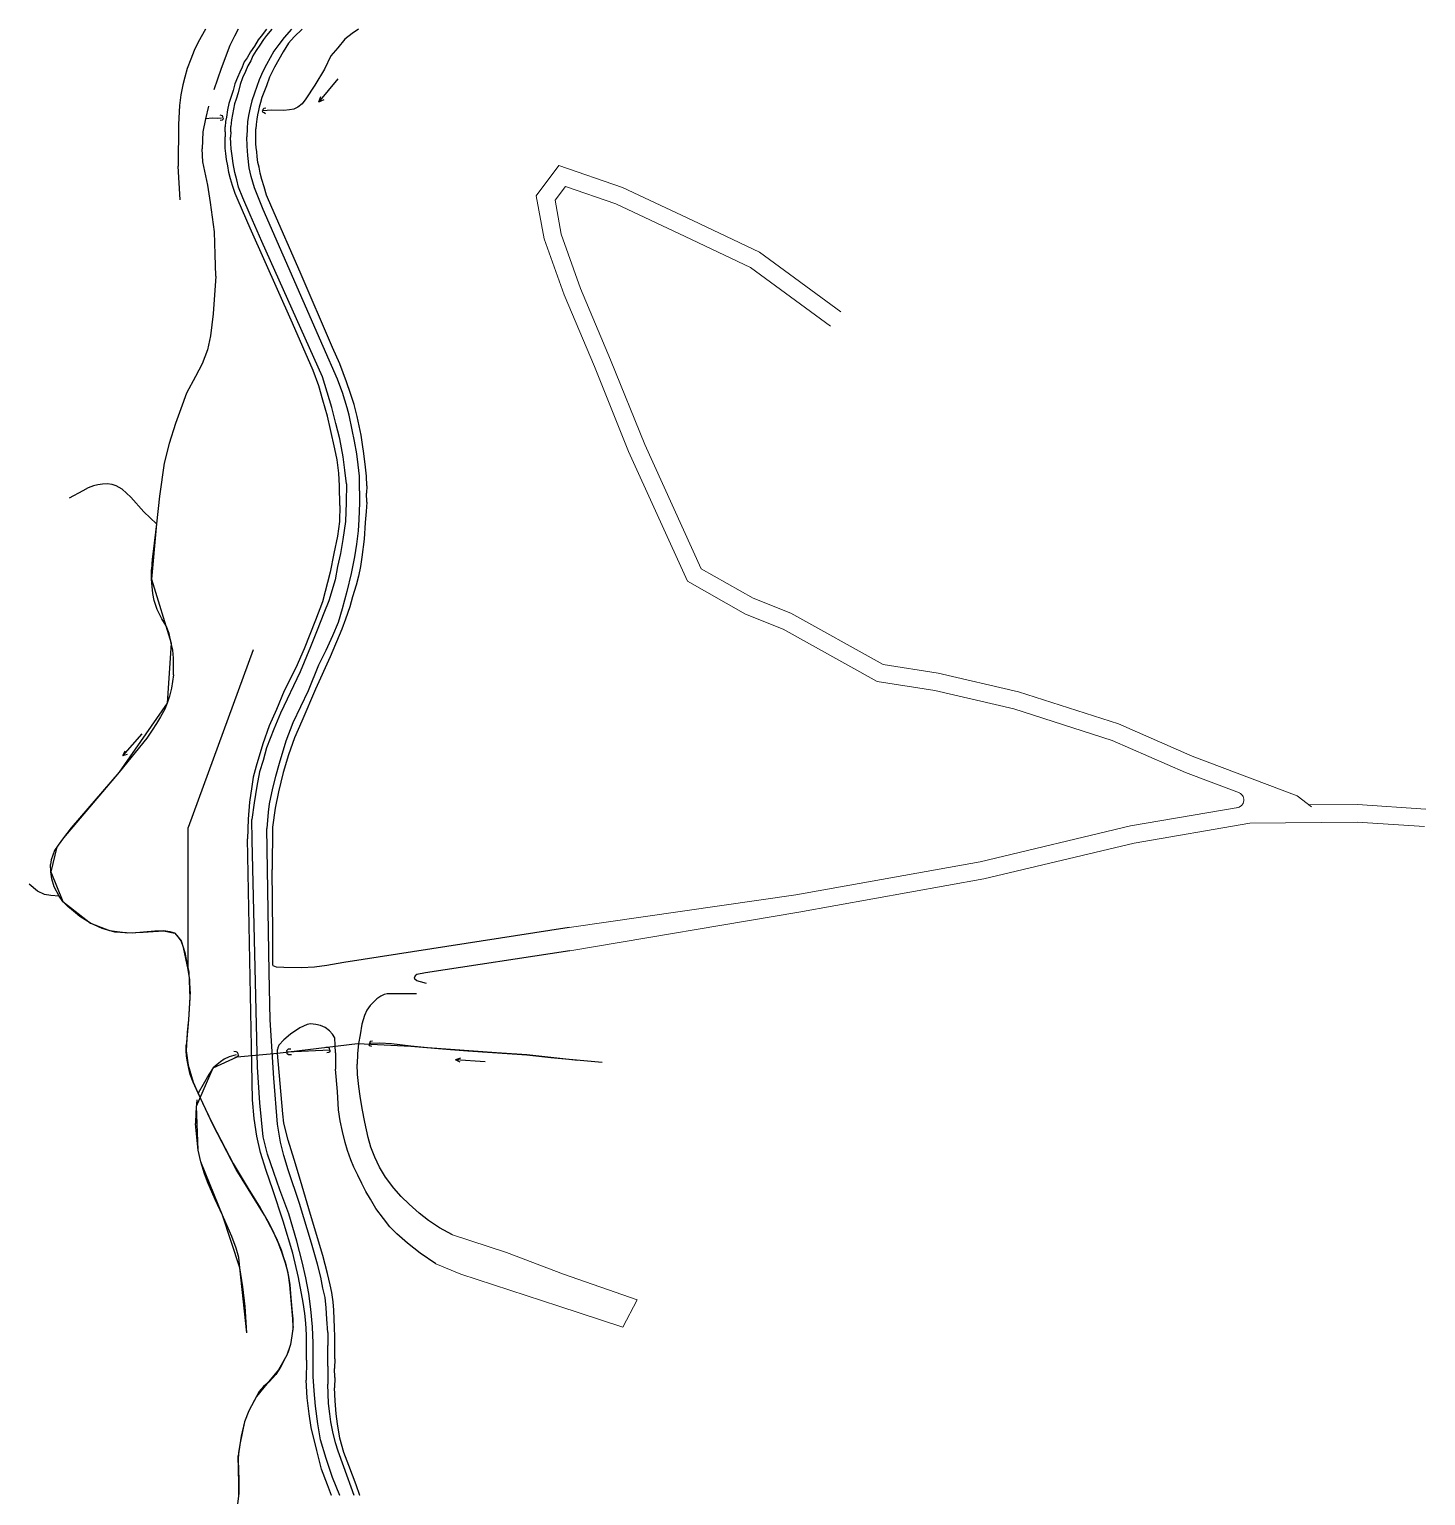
# Model space of a CAD drawing. Header units: millimetres. Extents: x 583 to 26013, y 350 to 21391.
# Drawn here: x 7387 to 7863, y 12884 to 13383.9 of the extents above; entities that cross this region are included whole.
import ezdxf

# ---------------------------------------------------------------- set-up
doc = ezdxf.new("R2010")
doc.units = ezdxf.units.MM
for name, color, linetype in [('105-QUADRAS_ESTRADAS', 80, 'Continuous'), ('110-CERCA_DE_ARAME', 10, 'Continuous'), ('145-', 130, 'Continuous'), ('RIOS', 140, 'Continuous')]:
    doc.layers.add(name, color=color, linetype=linetype)

msp = doc.modelspace()

# ---------------------------------------------------------------- linework, layer by layer
at = {"color": 0, "linetype": 'Continuous', "lineweight": 20}
for p, q in [((7531.31551, 12972.90241), (7549.69447, 12966.81347)), ((7549.69447, 12966.81347), (7569.10031, 12959.4368)), ((7534.11512, 12959.4368), (7525.61551, 12963.00241)), ((7567.46042, 12948.50841), (7534.11512, 12959.4368)), ((7569.10031, 12959.4368), (7594.24594, 12950.69407)), ((7594.24594, 12950.69407), (7589.32612, 12941.4049)), ((7589.32612, 12941.4049), (7567.46042, 12948.50841))]:
    msp.add_line(p, q, dxfattribs=at)
at = {"color": 0, "linetype": 'Continuous', "lineweight": 20, "elevation": -713.89904}
for points in [[(7799.5877, 13123.54669), (7781.11682, 13130.48858), (7756.10983, 13141.44952), (7722.60418, 13152.22363), (7695.7105, 13158.44936), (7676.06299, 13161.58631), (7643.99268, 13179.4067), (7631.15734, 13184.55038), (7611.39301, 13195.72893), (7591.29463, 13239.96155), (7579.61566, 13268.88763), (7569.27947, 13293.33346), (7562.5175, 13312.51892), (7559.83689, 13327.11803), (7567.54359, 13337.42598), (7589.26024, 13329.96688), (7613.1977, 13318.67652), (7635.94257, 13307.88308), (7663.64541, 13287.55057)], [(7824.12957, 13118.81032), (7819.249, 13122.56717), (7783.37819, 13136.04844), (7758.23806, 13147.06774), (7724.20193, 13158.01243), (7696.86146, 13164.34159), (7678.05307, 13167.34456), (7646.57603, 13184.83529), (7633.76181, 13189.97051), (7616.04736, 13199.98966), (7596.81024, 13242.32682), (7585.161, 13271.17926), (7574.87727, 13295.50104), (7568.33347, 13314.06749), (7566.2115, 13325.62411), (7569.73044, 13330.33079), (7586.99911, 13324.39946), (7610.63177, 13313.25287), (7632.85353, 13302.70767), (7660.09529, 13282.71357)], [(7823.30649, 13119.44389), (7839.8179, 13119.61884), (7863.00253, 13118.04486)], [(7571.01551, 13077.70241), (7648.33284, 13088.82519), (7711.11862, 13100.0911), (7762.43535, 13112.28473), (7799.13693, 13118.63383)], [(7571.21551, 13069.70241), (7649.28564, 13082.90033), (7712.34294, 13094.21496), (7763.64142, 13106.40425), (7803.0948, 13113.2294), (7839.64622, 13113.61669), (7862.59613, 13112.05864)]]:
    msp.add_lwpolyline(points, dxfattribs=at)
at = {"color": 0, "linetype": 'Continuous', "lineweight": 20}
msp.add_arc((7798.36724, 13121.18157, -468.97108), 2.66146, 272.8193674, 76.0994863, dxfattribs=at)
at = {"layer": '105-QUADRAS_ESTRADAS', "color": 0, "linetype": 'Continuous'}
for p, q in [((7467.81551, 13383.90241), (7466.01551, 13381.60241)), ((7469.71551, 13383.90241), (7467.91551, 13381.80241)), ((7476.41551, 13383.90241), (7473.91551, 13381.10241)), ((7480.01551, 13383.90241), (7477.31551, 13381.30241)), ((7465.01551, 13380.30241), (7463.71551, 13378.20241)), ((7466.01551, 13381.60241), (7465.01551, 13380.30241)), ((7466.81551, 13380.40241), (7465.61551, 13378.50241)), ((7467.91551, 13381.80241), (7466.81551, 13380.40241)), ((7472.01551, 13378.70241), (7470.41551, 13376.50241)), ((7473.91551, 13381.10241), (7472.01551, 13378.70241)), ((7475.41551, 13379.20241), (7473.51551, 13376.20241)), ((7477.31551, 13381.30241), (7475.41551, 13379.20241)), ((7461.21551, 13374.20241), (7460.21551, 13372.80241)), ((7462.41551, 13376.20241), (7461.21551, 13374.20241)), ((7463.71551, 13378.20241), (7462.41551, 13376.20241)), ((7463.21551, 13374.90241), (7462.51551, 13373.20241)), ((7464.31551, 13376.70241), (7463.21551, 13374.90241)), ((7465.61551, 13378.50241), (7464.31551, 13376.70241)), ((7469.11551, 13374.20241), (7467.81551, 13371.90241)), ((7470.41551, 13376.50241), (7469.11551, 13374.20241)), ((7473.51551, 13376.20241), (7470.61551, 13371.00241)), ((7458.81551, 13369.30241), (7458.01551, 13367.50241)), ((7459.51551, 13371.00241), (7458.81551, 13369.30241)), ((7460.21551, 13372.80241), (7459.51551, 13371.00241)), ((7460.71551, 13369.50241), (7459.71551, 13367.40241)), ((7461.51551, 13371.40241), (7460.71551, 13369.50241)), ((7462.51551, 13373.20241), (7461.51551, 13371.40241)), ((7466.61551, 13369.50241), (7465.41551, 13366.70241)), ((7467.81551, 13371.90241), (7466.61551, 13369.50241)), ((7470.61551, 13371.00241), (7468.91551, 13367.60241)), ((7457.11551, 13365.30241), (7456.51551, 13363.00241)), ((7458.01551, 13367.50241), (7457.11551, 13365.30241)), ((7458.91551, 13365.10241), (7458.21551, 13362.30241)), ((7459.71551, 13367.40241), (7458.91551, 13365.10241)), ((7464.61551, 13364.40241), (7463.71551, 13362.10241)), ((7465.41551, 13366.70241), (7464.61551, 13364.40241)), ((7467.81551, 13364.60241), (7466.91551, 13362.40241)), ((7468.91551, 13367.60241), (7467.81551, 13364.60241)), ((7455.71551, 13360.70241), (7455.01551, 13358.60241)), ((7456.51551, 13363.00241), (7455.71551, 13360.70241)), ((7457.51551, 13360.10241), (7456.91551, 13358.50241)), ((7458.21551, 13362.30241), (7457.51551, 13360.10241)), ((7462.91551, 13359.50241), (7462.31551, 13357.10241)), ((7463.71551, 13362.10241), (7462.91551, 13359.50241)), ((7465.81551, 13358.90241), (7465.41551, 13357.40241)), ((7466.31551, 13360.60241), (7465.81551, 13358.90241)), ((7466.91551, 13362.40241), (7466.31551, 13360.60241)), ((7454.21551, 13354.00241), (7453.91551, 13352.50241)), ((7454.61551, 13356.50241), (7454.21551, 13354.00241)), ((7455.01551, 13358.60241), (7454.61551, 13356.50241)), ((7456.31551, 13354.90241), (7455.91551, 13353.00241)), ((7456.61551, 13356.70241), (7456.31551, 13354.90241)), ((7456.91551, 13358.50241), (7456.61551, 13356.70241)), ((7461.71551, 13354.50241), (7461.41551, 13352.40241)), ((7462.31551, 13357.10241), (7461.71551, 13354.50241)), ((7464.81551, 13354.80241), (7464.61551, 13353.30241)), ((7465.11551, 13356.20241), (7464.81551, 13354.80241)), ((7465.41551, 13357.40241), (7465.11551, 13356.20241)), ((7453.81551, 13348.90241), (7453.71551, 13347.30241)), ((7453.91551, 13352.50241), (7453.81551, 13350.70241)), ((7453.81551, 13348.90241), (7453.81551, 13350.70241)), ((7455.71551, 13348.90241), (7455.61551, 13347.10241)), ((7455.91551, 13353.00241), (7455.71551, 13350.80241)), ((7455.71551, 13348.90241), (7455.71551, 13350.80241)), ((7461.21551, 13350.10241), (7461.11551, 13347.20241)), ((7461.41551, 13352.40241), (7461.21551, 13350.10241)), ((7464.31551, 13351.50241), (7464.21551, 13350.00241)), ((7464.21551, 13344.90241), (7464.21551, 13350.00241)), ((7464.61551, 13353.30241), (7464.31551, 13351.50241)), ((7453.71551, 13345.10241), (7453.71551, 13347.30241)), ((7453.81551, 13343.40241), (7453.71551, 13345.10241)), ((7455.71551, 13345.00241), (7455.61551, 13347.10241)), ((7455.81551, 13343.20241), (7455.71551, 13345.00241)), ((7461.21551, 13344.10241), (7461.11551, 13347.20241)), ((7461.51551, 13340.90241), (7461.21551, 13344.10241)), ((7464.31551, 13343.60241), (7464.21551, 13344.90241)), ((7454.01551, 13341.60241), (7453.81551, 13343.40241)), ((7454.21551, 13339.50241), (7454.01551, 13341.60241)), ((7454.71551, 13337.40241), (7454.21551, 13339.50241)), ((7456.11551, 13340.80241), (7455.81551, 13343.20241)), ((7456.51551, 13338.10241), (7456.11551, 13340.80241)), ((7461.91551, 13336.70241), (7461.51551, 13340.90241)), ((7464.51551, 13342.10241), (7464.31551, 13343.60241)), ((7464.71551, 13340.50241), (7464.51551, 13342.10241)), ((7464.91551, 13338.50241), (7464.71551, 13340.50241)), ((7455.01551, 13335.10241), (7454.71551, 13337.40241)), ((7455.61551, 13332.90241), (7455.01551, 13335.10241)), ((7457.11551, 13335.10241), (7456.51551, 13338.10241)), ((7457.71551, 13332.60241), (7457.11551, 13335.10241)), ((7462.61551, 13333.70241), (7461.91551, 13336.70241)), ((7463.71551, 13329.90241), (7462.61551, 13333.70241)), ((7465.31551, 13336.90241), (7464.91551, 13338.50241)), ((7465.71551, 13334.90241), (7465.31551, 13336.90241)), ((7466.31551, 13332.70241), (7465.71551, 13334.90241)), ((7456.21551, 13330.70241), (7455.61551, 13332.90241)), ((7457.21551, 13327.90241), (7456.21551, 13330.70241)), ((7458.31551, 13330.10241), (7457.71551, 13332.60241)), ((7459.81551, 13326.40241), (7458.31551, 13330.10241)), ((7466.71551, 13322.50241), (7463.71551, 13329.90241)), ((7467.01551, 13330.20241), (7466.31551, 13332.70241)), ((7467.91551, 13327.40241), (7467.01551, 13330.20241)), ((7458.21551, 13325.50241), (7457.21551, 13327.90241)), ((7462.31551, 13316.10241), (7458.21551, 13325.50241)), ((7462.31551, 13320.60241), (7459.81551, 13326.40241)), ((7469.71551, 13323.20241), (7467.91551, 13327.40241)), ((7466.31551, 13311.60241), (7462.31551, 13320.60241)), ((7487.21551, 13275.80241), (7466.71551, 13322.50241)), ((7479.31551, 13301.10241), (7469.71551, 13323.20241)), ((7476.71551, 13283.70241), (7462.31551, 13316.10241)), ((7486.91551, 13265.40241), (7466.31551, 13311.60241)), ((7490.41551, 13275.40241), (7479.31551, 13301.10241)), ((7483.81551, 13267.60241), (7476.71551, 13283.70241)), ((7492.01551, 13264.60241), (7487.21551, 13275.80241)), ((7492.81551, 13269.80241), (7490.41551, 13275.40241)), ((7495.11551, 13263.70241), (7492.81551, 13269.80241)), ((7485.71551, 13262.40241), (7483.81551, 13267.60241)), ((7490.11551, 13255.00241), (7486.91551, 13265.40241)), ((7492.91551, 13262.50241), (7492.01551, 13264.60241)), ((7496.51551, 13259.70241), (7495.11551, 13263.70241)), ((7487.11551, 13257.50241), (7485.71551, 13262.40241)), ((7493.81551, 13260.10241), (7492.91551, 13262.50241)), ((7494.61551, 13257.50241), (7493.81551, 13260.10241)), ((7497.71551, 13256.00241), (7496.51551, 13259.70241)), ((7488.61551, 13252.00241), (7487.11551, 13257.50241)), ((7491.51551, 13249.50241), (7490.11551, 13255.00241)), ((7495.41551, 13254.80241), (7494.61551, 13257.50241)), ((7496.01551, 13252.30241), (7495.41551, 13254.80241)), ((7498.81551, 13251.90241), (7497.71551, 13256.00241)), ((7489.71551, 13247.50241), (7488.61551, 13252.00241)), ((7492.81551, 13244.30241), (7491.51551, 13249.50241)), ((7497.11551, 13247.40241), (7496.01551, 13252.30241)), ((7499.41551, 13248.70241), (7498.81551, 13251.90241)), ((7500.11551, 13245.50241), (7499.41551, 13248.70241)), ((7491.11551, 13240.90241), (7489.71551, 13247.50241)), ((7494.01551, 13238.10241), (7492.81551, 13244.30241)), ((7497.91551, 13243.50241), (7497.11551, 13247.40241)), ((7500.61551, 13242.40241), (7500.11551, 13245.50241)), ((7491.91551, 13237.10241), (7491.11551, 13240.90241)), ((7498.61551, 13239.20241), (7497.91551, 13243.50241)), ((7499.11551, 13235.40241), (7498.61551, 13239.20241)), ((7501.01551, 13239.30241), (7500.61551, 13242.40241)), ((7501.61551, 13234.60241), (7501.01551, 13239.30241)), ((7492.51551, 13232.60241), (7491.91551, 13237.10241)), ((7494.61551, 13233.60241), (7494.01551, 13238.10241)), ((7499.51551, 13231.60241), (7499.11551, 13235.40241)), ((7501.91551, 13231.50241), (7501.61551, 13234.60241)), ((7492.71551, 13228.30241), (7492.51551, 13232.60241)), ((7495.11551, 13228.90241), (7494.61551, 13233.60241)), ((7495.11551, 13228.90241), (7495.01551, 13222.60241)), ((7499.61551, 13226.60241), (7499.51551, 13231.60241)), ((7502.01551, 13228.20241), (7501.91551, 13231.50241)), ((7492.91551, 13221.60241), (7492.71551, 13228.30241)), ((7499.61551, 13226.60241), (7499.61551, 13222.50241)), ((7502.01551, 13228.20241), (7501.91551, 13225.80241)), ((7502.01551, 13222.70241), (7501.91551, 13225.80241)), ((7492.91551, 13221.60241), (7492.71551, 13216.10241)), ((7495.01551, 13222.60241), (7494.81551, 13216.10241)), ((7499.61551, 13222.50241), (7499.31551, 13216.80241)), ((7501.81551, 13219.50241), (7501.51551, 13215.70241)), ((7502.01551, 13222.70241), (7501.81551, 13219.50241)), ((7492.71551, 13216.10241), (7492.01551, 13211.10241)), ((7494.81551, 13216.10241), (7493.91551, 13210.00241)), ((7499.31551, 13216.80241), (7499.11551, 13212.90241)), ((7501.51551, 13215.70241), (7501.11551, 13210.10241)), ((7492.01551, 13211.10241), (7490.81551, 13205.20241)), ((7493.91551, 13210.00241), (7493.11551, 13205.20241)), ((7499.11551, 13212.90241), (7498.51551, 13208.40241)), ((7501.11551, 13210.10241), (7500.41551, 13203.90241)), ((7490.81551, 13205.20241), (7489.61551, 13198.80241)), ((7493.11551, 13205.20241), (7492.11551, 13200.80241)), ((7497.81551, 13204.00241), (7496.71551, 13198.40241)), ((7498.51551, 13208.40241), (7497.81551, 13204.00241)), ((7500.41551, 13203.90241), (7499.91551, 13200.70241)), ((7489.61551, 13198.80241), (7486.91551, 13188.70241)), ((7492.11551, 13200.80241), (7491.21551, 13196.20241)), ((7499.91551, 13200.70241), (7499.21551, 13197.50241)), ((7491.21551, 13196.20241), (7489.11551, 13189.10241)), ((7496.71551, 13198.40241), (7495.21551, 13192.20241)), ((7498.41551, 13194.40241), (7497.21551, 13190.40241)), ((7499.21551, 13197.50241), (7498.41551, 13194.40241)), ((7486.91551, 13188.70241), (7484.61551, 13182.50241)), ((7489.11551, 13189.10241), (7487.41551, 13184.80241)), ((7495.21551, 13192.20241), (7493.61551, 13186.30241)), ((7497.21551, 13190.40241), (7496.21551, 13187.00241)), ((7487.41551, 13184.80241), (7485.11551, 13179.10241)), ((7493.61551, 13186.30241), (7492.31551, 13181.70241)), ((7496.21551, 13187.00241), (7494.81551, 13182.80241)), ((7484.61551, 13182.50241), (7480.71551, 13172.70241)), ((7485.11551, 13179.10241), (7482.81551, 13173.40241)), ((7493.51551, 13179.40241), (7489.51551, 13170.00241)), ((7492.31551, 13181.70241), (7490.31551, 13177.10241)), ((7494.81551, 13182.80241), (7493.51551, 13179.40241)), ((7490.31551, 13177.10241), (7488.11551, 13172.10241)), ((7480.71551, 13172.70241), (7477.91551, 13166.20241)), ((7482.81551, 13173.40241), (7479.31551, 13164.80241)), ((7489.51551, 13170.00241), (7484.61551, 13158.90241)), ((7488.11551, 13172.10241), (7485.61551, 13167.10241)), ((7479.31551, 13164.80241), (7472.61551, 13150.80241)), ((7477.91551, 13166.20241), (7473.91551, 13158.40241)), ((7485.61551, 13167.10241), (7482.01551, 13158.40241)), ((7484.61551, 13158.90241), (7479.91551, 13148.00241)), ((7473.91551, 13158.40241), (7471.21551, 13152.00241)), ((7482.01551, 13158.40241), (7476.81551, 13147.40241)), ((7471.21551, 13152.00241), (7468.81551, 13146.40241)), ((7472.61551, 13150.80241), (7470.31551, 13145.30241)), ((7468.81551, 13146.40241), (7466.61551, 13140.30241)), ((7470.31551, 13145.30241), (7467.91551, 13138.90241)), ((7476.81551, 13147.40241), (7474.41551, 13141.20241)), ((7479.91551, 13148.00241), (7477.41551, 13142.30241)), ((7466.61551, 13140.30241), (7464.31551, 13132.70241)), ((7467.91551, 13138.90241), (7466.71551, 13134.60241)), ((7474.41551, 13141.20241), (7472.21551, 13133.60241)), ((7477.41551, 13142.30241), (7475.41551, 13136.50241)), ((7466.71551, 13134.60241), (7465.51551, 13130.70241)), ((7475.41551, 13136.50241), (7473.51551, 13130.50241)), ((7463.31551, 13128.90241), (7462.81551, 13125.70241)), ((7464.31551, 13132.70241), (7463.31551, 13128.90241)), ((7465.51551, 13130.70241), (7464.61551, 13125.90241)), ((7470.91551, 13129.20241), (7469.91551, 13125.20241)), ((7472.21551, 13133.60241), (7470.91551, 13129.20241)), ((7473.51551, 13130.50241), (7471.91551, 13123.90241)), ((7462.81551, 13125.70241), (7462.11551, 13120.40241)), ((7464.61551, 13125.90241), (7463.61551, 13120.20241)), ((7469.91551, 13125.20241), (7468.71551, 13119.80241)), ((7471.91551, 13123.90241), (7470.81551, 13118.40241)), ((7462.11551, 13120.40241), (7461.61551, 13114.60241)), ((7463.61551, 13120.20241), (7462.91551, 13114.50241)), ((7468.71551, 13119.80241), (7468.41551, 13117.00241)), ((7461.61551, 13114.60241), (7461.41551, 13107.90241)), ((7463.01551, 13107.50241), (7462.91551, 13114.50241)), ((7468.41551, 13117.00241), (7468.01551, 13111.40241)), ((7470.81551, 13118.40241), (7469.91551, 13111.90241)), ((7468.81551, 13062.40241), (7468.01551, 13111.40241)), ((7469.91551, 13111.90241), (7469.81551, 13097.50241)), ((7462.81551, 13031.10241), (7461.41551, 13107.90241)), ((7464.81551, 13030.00241), (7463.01551, 13107.50241)), ((7470.01551, 13075.80241), (7469.81551, 13097.50241)), ((7470.01551, 13065.00241), (7470.01551, 13075.80241)), ((7571.01551, 13077.70241), (7494.21551, 13065.70241)), ((7571.21551, 13069.70241), (7522.11551, 13062.20241)), ((7470.11551, 13064.60241), (7470.01551, 13065.00241)), ((7471.31551, 13064.20241), (7470.11551, 13064.60241)), ((7473.71551, 13064.00241), (7471.31551, 13064.20241)), ((7479.81551, 13063.90241), (7473.71551, 13064.00241)), ((7484.21551, 13064.20241), (7479.81551, 13063.90241)), ((7488.41551, 13064.70241), (7484.21551, 13064.20241)), ((7494.21551, 13065.70241), (7488.41551, 13064.70241)), ((7469.11551, 13046.20241), (7468.81551, 13062.40241)), ((7518.51551, 13061.20241), (7518.31551, 13060.60241)), ((7518.41551, 13060.00241), (7518.31551, 13060.60241)), ((7519.11551, 13059.50241), (7518.41551, 13060.00241)), ((7519.11551, 13061.60241), (7518.51551, 13061.20241)), ((7522.11551, 13062.20241), (7519.11551, 13061.60241)), ((7520.31551, 13059.10241), (7519.11551, 13059.50241)), ((7522.41551, 13058.60241), (7520.31551, 13059.10241)), ((7506.81551, 13054.20241), (7505.51551, 13053.40241)), ((7508.01551, 13054.80241), (7506.81551, 13054.20241)), ((7509.01551, 13055.10241), (7508.01551, 13054.80241)), ((7510.91551, 13055.10241), (7509.01551, 13055.10241)), ((7519.01551, 13055.00241), (7510.91551, 13055.10241)), ((7502.11551, 13049.50241), (7501.21551, 13047.70241)), ((7503.21551, 13051.10241), (7502.11551, 13049.50241)), ((7504.31551, 13052.20241), (7503.21551, 13051.10241)), ((7505.51551, 13053.40241), (7504.31551, 13052.20241)), ((7470.41551, 13026.30241), (7469.11551, 13046.20241)), ((7481.71551, 13044.60241), (7479.21551, 13043.50241)), ((7482.91551, 13044.80241), (7481.71551, 13044.60241)), ((7484.71551, 13044.60241), (7482.91551, 13044.80241)), ((7486.21551, 13044.30241), (7484.71551, 13044.60241)), ((7487.81551, 13043.60241), (7486.21551, 13044.30241)), ((7500.41551, 13044.70241), (7499.81551, 13041.10241)), ((7501.21551, 13047.70241), (7500.41551, 13044.70241)), ((7473.71551, 13039.40241), (7472.11551, 13037.60241)), ((7476.01551, 13041.30241), (7473.71551, 13039.40241)), ((7479.21551, 13043.50241), (7476.01551, 13041.30241)), ((7489.31551, 13042.40241), (7487.81551, 13043.60241)), ((7490.41551, 13041.30241), (7489.31551, 13042.40241)), ((7491.11551, 13040.00241), (7490.41551, 13041.30241)), ((7491.31551, 13037.60241), (7491.11551, 13040.00241)), ((7499.81551, 13041.10241), (7499.21551, 13038.10241)), ((7471.71551, 13036.60241), (7471.61551, 13036.10241)), ((7471.61551, 13034.80241), (7471.61551, 13036.10241)), ((7473.41551, 13014.10241), (7471.61551, 13034.80241)), ((7472.11551, 13037.60241), (7471.71551, 13036.60241)), ((7491.41551, 13034.90241), (7491.31551, 13037.60241)), ((7491.41551, 13034.90241), (7491.41551, 13029.40241)), ((7498.91551, 13034.60241), (7498.81551, 13031.10241)), ((7499.21551, 13038.10241), (7498.91551, 13034.60241)), ((7463.11551, 13018.90241), (7462.81551, 13031.10241)), ((7465.61551, 13017.90241), (7464.81551, 13030.00241)), ((7492.01551, 13021.70241), (7491.41551, 13029.40241)), ((7498.91551, 13027.50241), (7498.81551, 13031.10241)), ((7471.61551, 13010.60241), (7470.41551, 13026.30241)), ((7499.31551, 13023.50241), (7498.91551, 13027.50241)), ((7463.61551, 13012.60241), (7463.11551, 13018.90241)), ((7492.41551, 13015.50241), (7492.01551, 13021.70241)), ((7499.81551, 13020.20241), (7499.31551, 13023.50241)), ((7500.51551, 13016.00241), (7499.81551, 13020.20241)), ((7466.71551, 13006.30241), (7465.61551, 13017.90241)), ((7473.81551, 13011.00241), (7473.41551, 13014.10241)), ((7493.01551, 13011.70241), (7492.41551, 13015.50241)), ((7501.41551, 13011.30241), (7500.51551, 13016.00241)), ((7464.61551, 13006.50241), (7463.61551, 13012.60241)), ((7472.61551, 13004.50241), (7471.61551, 13010.60241)), ((7475.21551, 13005.20241), (7473.81551, 13011.00241)), ((7493.81551, 13008.10241), (7493.01551, 13011.70241)), ((7502.51551, 13006.10241), (7501.41551, 13011.30241)), ((7465.81551, 13000.90241), (7464.61551, 13006.50241)), ((7468.21551, 13000.40241), (7466.71551, 13006.30241)), ((7473.71551, 12999.90241), (7472.61551, 13004.50241)), ((7477.31551, 12998.60241), (7475.21551, 13005.20241)), ((7494.71551, 13004.40241), (7493.81551, 13008.10241)), ((7495.51551, 13001.60241), (7494.71551, 13004.40241)), ((7503.41551, 13002.80241), (7502.51551, 13006.10241)), ((7467.71551, 12994.80241), (7465.81551, 13000.90241)), ((7470.31551, 12994.10241), (7468.21551, 13000.40241)), ((7475.21551, 12995.00241), (7473.71551, 12999.90241)), ((7496.61551, 12998.40241), (7495.51551, 13001.60241)), ((7504.81551, 12999.40241), (7503.41551, 13002.80241)), ((7506.41551, 12995.90241), (7504.81551, 12999.40241)), ((7470.01551, 12988.20241), (7467.71551, 12994.80241)), ((7472.41551, 12988.20241), (7470.31551, 12994.10241)), ((7479.11551, 12983.60241), (7475.21551, 12995.00241)), ((7479.41551, 12991.40241), (7477.31551, 12998.60241)), ((7497.61551, 12995.90241), (7496.61551, 12998.40241)), ((7499.01551, 12993.20241), (7497.61551, 12995.90241)), ((7508.41551, 12992.50241), (7506.41551, 12995.90241)), ((7482.81551, 12979.80241), (7479.41551, 12991.40241)), ((7500.41551, 12990.40241), (7499.01551, 12993.20241)), ((7501.71551, 12987.70241), (7500.41551, 12990.40241)), ((7511.31551, 12988.80241), (7508.41551, 12992.50241)), ((7513.71551, 12986.00241), (7511.31551, 12988.80241)), ((7473.51551, 12977.50241), (7470.01551, 12988.20241)), ((7475.51551, 12980.00241), (7472.41551, 12988.20241)), ((7503.31551, 12985.00241), (7501.71551, 12987.70241)), ((7505.11551, 12981.90241), (7503.31551, 12985.00241)), ((7516.51551, 12983.30241), (7513.71551, 12986.00241)), ((7478.21551, 12970.70241), (7475.51551, 12980.00241)), ((7483.21551, 12970.00241), (7479.11551, 12983.60241)), ((7487.11551, 12965.80241), (7482.81551, 12979.80241)), ((7507.71551, 12978.50241), (7505.11551, 12981.90241)), ((7519.91551, 12980.30241), (7516.51551, 12983.30241)), ((7523.11551, 12977.80241), (7519.91551, 12980.30241)), ((7476.81551, 12966.60241), (7473.51551, 12977.50241)), ((7509.91551, 12975.60241), (7507.71551, 12978.50241)), ((7512.31551, 12973.20241), (7509.91551, 12975.60241)), ((7526.81551, 12975.30241), (7523.11551, 12977.80241)), ((7531.31551, 12972.90241), (7526.81551, 12975.30241)), ((7480.01551, 12963.70241), (7478.21551, 12970.70241)), ((7485.21551, 12962.90241), (7483.21551, 12970.00241)), ((7515.91551, 12970.00241), (7512.31551, 12973.20241)), ((7520.21551, 12966.60241), (7515.91551, 12970.00241)), ((7478.71551, 12958.30241), (7476.81551, 12966.60241)), ((7488.61551, 12959.70241), (7487.11551, 12965.80241)), ((7525.61551, 12963.00241), (7520.21551, 12966.60241)), ((7481.31551, 12958.20241), (7480.01551, 12963.70241)), ((7486.41551, 12958.50241), (7485.21551, 12962.90241)), ((7489.51551, 12955.80241), (7488.61551, 12959.70241)), ((7480.31551, 12949.80241), (7478.71551, 12958.30241)), ((7482.31551, 12952.90241), (7481.31551, 12958.20241)), ((7487.11551, 12954.70241), (7486.41551, 12958.50241)), ((7487.81551, 12951.50241), (7487.11551, 12954.70241)), ((7490.11551, 12953.20241), (7489.51551, 12955.80241)), ((7480.91551, 12946.10241), (7480.31551, 12949.80241)), ((7483.01551, 12947.50241), (7482.31551, 12952.90241)), ((7488.21551, 12948.00241), (7487.81551, 12951.50241)), ((7490.61551, 12950.00241), (7490.11551, 12953.20241)), ((7490.81551, 12947.20241), (7490.61551, 12950.00241)), ((7481.31551, 12942.80241), (7480.91551, 12946.10241)), ((7483.51551, 12941.50241), (7483.01551, 12947.50241)), ((7488.41551, 12944.10241), (7488.21551, 12948.00241)), ((7488.71551, 12939.60241), (7488.41551, 12944.10241)), ((7490.91551, 12944.10241), (7490.81551, 12947.20241)), ((7491.01551, 12941.30241), (7490.91551, 12944.10241)), ((7481.51551, 12938.80241), (7481.31551, 12942.80241)), ((7481.51551, 12930.10241), (7481.51551, 12938.80241)), ((7483.71551, 12935.90241), (7483.51551, 12941.50241)), ((7488.71551, 12939.60241), (7488.71551, 12935.20241)), ((7491.11551, 12938.10241), (7491.01551, 12941.30241)), ((7483.81551, 12924.60241), (7483.71551, 12935.90241)), ((7488.81551, 12928.10241), (7488.71551, 12935.20241)), ((7491.11551, 12930.60241), (7491.11551, 12938.10241)), ((7481.51551, 12930.10241), (7481.41551, 12923.30241)), ((7491.11551, 12930.60241), (7491.01551, 12927.30241)), ((7484.11551, 12919.70241), (7483.81551, 12924.60241)), ((7488.81551, 12928.10241), (7488.81551, 12922.00241)), ((7491.11551, 12924.20241), (7491.01551, 12927.30241)), ((7491.11551, 12924.20241), (7491.01551, 12920.70241)), ((7481.71551, 12917.30241), (7481.41551, 12923.30241)), ((7484.61551, 12914.50241), (7484.11551, 12919.70241)), ((7489.01551, 12915.40241), (7488.81551, 12922.00241)), ((7491.31551, 12916.30241), (7491.01551, 12920.70241)), ((7482.41551, 12911.80241), (7481.71551, 12917.30241)), ((7485.31551, 12908.50241), (7484.61551, 12914.50241)), ((7489.41551, 12911.80241), (7489.01551, 12915.40241)), ((7491.61551, 12911.90241), (7491.31551, 12916.30241)), ((7483.11551, 12907.20241), (7482.41551, 12911.80241)), ((7489.81551, 12909.10241), (7489.41551, 12911.80241)), ((7490.51551, 12905.70241), (7489.81551, 12909.10241)), ((7492.11551, 12908.40241), (7491.61551, 12911.90241)), ((7485.01551, 12899.30241), (7483.11551, 12907.20241)), ((7486.31551, 12903.00241), (7485.31551, 12908.50241)), ((7491.41551, 12902.00241), (7490.51551, 12905.70241)), ((7492.91551, 12903.50241), (7492.11551, 12908.40241)), ((7486.61551, 12893.00241), (7485.01551, 12899.30241)), ((7488.21551, 12896.60241), (7486.31551, 12903.00241)), ((7492.31551, 12899.10241), (7491.41551, 12902.00241)), ((7494.21551, 12893.80241), (7492.31551, 12899.10241)), ((7494.21551, 12898.70241), (7492.91551, 12903.50241)), ((7490.41551, 12890.10241), (7488.21551, 12896.60241)), ((7495.91551, 12894.20241), (7494.21551, 12898.70241)), ((7497.71551, 12884.00241), (7494.21551, 12893.80241)), ((7498.41551, 12887.60241), (7495.91551, 12894.20241)), ((7488.61551, 12887.70241), (7486.61551, 12893.00241)), ((7492.81551, 12884.00241), (7490.41551, 12890.10241)), ((7490.01551, 12884.00241), (7488.61551, 12887.70241)), ((7490.01551, 12884.00241), (7490.01551, 12884.00241)), ((7492.81551, 12884.00241), (7492.81551, 12884.00241)), ((7499.71551, 12884.00241), (7498.41551, 12887.60241)), ((7499.71551, 12884.00241), (7499.71551, 12884.00241))]:
    msp.add_line(p, q, dxfattribs=at)
at = {"layer": '110-CERCA_DE_ARAME', "color": 0, "linetype": 'Continuous'}
for p, q in [((7447.11551, 13383.90241), (7444.61551, 13379.50241)), ((7444.61551, 13379.50241), (7443.21551, 13376.70241)), ((7442.01551, 13373.70241), (7440.81551, 13370.50241)), ((7443.21551, 13376.70241), (7442.01551, 13373.70241)), ((7440.81551, 13370.50241), (7440.01551, 13367.60241)), ((7439.31551, 13365.00241), (7438.71551, 13361.60241)), ((7440.01551, 13367.60241), (7439.31551, 13365.00241)), ((7438.71551, 13361.60241), (7438.21551, 13357.90241)), ((7438.21551, 13357.90241), (7437.81551, 13351.50241)), ((7437.81551, 13351.50241), (7437.71551, 13337.30241)), ((7438.41551, 13325.80241), (7437.71551, 13337.30241)), ((7463.31551, 13172.30241), (7441.21551, 13111.80241)), ((7441.21551, 13063.30241), (7441.21551, 13111.80241)), ((7444.11551, 13018.90241), (7443.81551, 13014.60241)), ((7443.81551, 13014.60241), (7443.71551, 13010.80241)), ((7444.11551, 13006.20241), (7443.71551, 13010.80241)), ((7444.61551, 13001.70241), (7444.11551, 13006.20241)), ((7445.51551, 12997.80241), (7444.61551, 13001.70241)), ((7446.71551, 12993.70241), (7445.51551, 12997.80241)), ((7448.01551, 12990.40241), (7446.71551, 12993.70241)), ((7450.41551, 12984.90241), (7448.01551, 12990.40241)), ((7452.91551, 12979.60241), (7450.41551, 12984.90241)), ((7456.01551, 12972.30241), (7452.91551, 12979.60241)), ((7457.51551, 12968.30241), (7456.01551, 12972.30241)), ((7458.41551, 12965.10241), (7457.51551, 12968.30241)), ((7458.81551, 12961.60241), (7458.41551, 12965.10241)), ((7459.81551, 12955.10241), (7458.81551, 12961.60241)), ((7460.61551, 12948.40241), (7459.81551, 12955.10241)), ((7461.11551, 12939.50241), (7460.61551, 12948.40241))]:
    msp.add_line(p, q, dxfattribs=at)
at = {"layer": '145-', "color": 0, "linetype": 'Continuous'}
for p, q in [((7458.21551, 13383.90241), (7456.91551, 13381.60241)), ((7499.21551, 13383.90241), (7497.01551, 13382.50241)), ((7456.91551, 13381.60241), (7455.31551, 13378.40241)), ((7494.61551, 13380.50241), (7492.21551, 13377.60241)), ((7497.01551, 13382.50241), (7494.61551, 13380.50241)), ((7455.31551, 13378.40241), (7452.41551, 13370.60241)), ((7489.81551, 13374.90241), (7487.61551, 13370.30241)), ((7492.21551, 13377.60241), (7489.81551, 13374.90241)), ((7452.41551, 13370.60241), (7449.91551, 13363.30241)), ((7487.61551, 13370.30241), (7484.31551, 13364.90241)), ((7484.31551, 13364.90241), (7481.31551, 13360.20241)), ((7492.21551, 13367.00241), (7485.61551, 13359.10241)), ((7481.31551, 13360.20241), (7480.01551, 13358.50241)), ((7486.31551, 13360.90241), (7485.61551, 13359.10241)), ((7487.41551, 13359.90241), (7485.61551, 13359.10241)), ((7448.11551, 13357.70241), (7447.01551, 13353.40241)), ((7452.81551, 13354.40241), (7452.11551, 13354.60241)), ((7453.01551, 13354.10241), (7452.81551, 13354.40241)), ((7453.11551, 13353.60241), (7453.01551, 13354.10241)), ((7466.61551, 13356.60241), (7466.51551, 13356.10241)), ((7466.61551, 13355.70241), (7466.51551, 13356.10241)), ((7466.91551, 13356.90241), (7466.61551, 13356.60241)), ((7469.51551, 13356.30241), (7466.61551, 13356.10241)), ((7467.01551, 13355.40241), (7466.61551, 13355.70241)), ((7467.61551, 13357.00241), (7466.91551, 13356.90241)), ((7467.51551, 13355.10241), (7467.01551, 13355.40241)), ((7473.71551, 13356.20241), (7469.51551, 13356.30241)), ((7475.71551, 13356.40241), (7473.71551, 13356.20241)), ((7477.21551, 13356.70241), (7475.71551, 13356.40241)), ((7478.51551, 13357.40241), (7477.21551, 13356.70241)), ((7480.01551, 13358.50241), (7478.51551, 13357.40241)), ((7446.21551, 13349.00241), (7445.91551, 13343.10241)), ((7447.01551, 13353.40241), (7446.21551, 13349.00241)), ((7449.41551, 13353.60241), (7447.01551, 13353.40241)), ((7451.11551, 13353.50241), (7449.41551, 13353.60241)), ((7452.51551, 13353.60241), (7451.11551, 13353.50241)), ((7452.71551, 13352.90241), (7452.01551, 13352.80241)), ((7453.01551, 13353.10241), (7452.71551, 13352.90241)), ((7453.11551, 13353.60241), (7453.01551, 13353.10241)), ((7446.11551, 13338.70241), (7445.91551, 13343.10241)), ((7447.81551, 13330.80241), (7446.11551, 13338.70241)), ((7448.81551, 13324.80241), (7447.81551, 13330.80241)), ((7450.11551, 13314.80241), (7448.81551, 13324.80241)), ((7450.31551, 13307.10241), (7450.11551, 13314.80241)), ((7450.61551, 13299.70241), (7450.31551, 13307.10241)), ((7450.61551, 13299.70241), (7449.71551, 13286.90241)), ((7449.71551, 13286.90241), (7448.81551, 13279.40241)), ((7448.81551, 13279.40241), (7447.71551, 13274.60241)), ((7447.71551, 13274.60241), (7445.91551, 13269.80241)), ((7445.91551, 13269.80241), (7443.71551, 13265.50241)), ((7443.71551, 13265.50241), (7440.61551, 13259.90241)), ((7440.61551, 13259.90241), (7438.61551, 13254.50241)), ((7438.61551, 13254.50241), (7436.81551, 13249.50241)), ((7436.81551, 13249.50241), (7434.71551, 13242.70241)), ((7434.71551, 13242.70241), (7433.01551, 13236.00241)), ((7433.01551, 13236.00241), (7431.41551, 13224.70241)), ((7411.91551, 13228.80241), (7410.41551, 13228.60241)), ((7413.51551, 13228.90241), (7411.91551, 13228.80241)), ((7415.21551, 13228.70241), (7413.51551, 13228.90241)), ((7416.61551, 13228.30241), (7415.21551, 13228.70241)), ((7405.21551, 13226.50241), (7400.61551, 13224.00241)), ((7407.11551, 13227.60241), (7405.21551, 13226.50241)), ((7408.91551, 13228.30241), (7407.11551, 13227.60241)), ((7410.41551, 13228.60241), (7408.91551, 13228.30241)), ((7418.71551, 13227.10241), (7416.61551, 13228.30241)), ((7421.61551, 13224.40241), (7418.71551, 13227.10241)), ((7426.01551, 13219.40241), (7421.61551, 13224.40241)), ((7431.41551, 13224.70241), (7430.31551, 13215.30241)), ((7430.31551, 13215.30241), (7426.01551, 13219.40241)), ((7430.31551, 13215.30241), (7429.51551, 13208.70241)), ((7429.51551, 13208.70241), (7428.91551, 13203.30241)), ((7428.91551, 13203.30241), (7428.61551, 13199.70241)), ((7428.61551, 13196.40241), (7428.61551, 13199.70241)), ((7428.91551, 13193.90241), (7428.61551, 13196.40241)), ((7429.11551, 13191.50241), (7428.91551, 13193.90241)), ((7429.51551, 13189.20241), (7429.11551, 13191.50241)), ((7430.61551, 13186.10241), (7429.51551, 13189.20241)), ((7432.21551, 13182.90241), (7430.61551, 13186.10241)), ((7433.61551, 13180.50241), (7432.21551, 13182.90241)), ((7434.71551, 13177.90241), (7433.61551, 13180.50241)), ((7435.41551, 13174.60241), (7434.71551, 13177.90241)), ((7435.91551, 13172.20241), (7435.41551, 13174.60241)), ((7436.21551, 13169.50241), (7435.91551, 13172.20241)), ((7436.21551, 13163.80241), (7436.21551, 13169.50241)), ((7436.21551, 13163.80241), (7435.51551, 13159.30241)), ((7435.51551, 13159.30241), (7434.81551, 13156.50241)), ((7434.01551, 13154.20241), (7433.21551, 13152.10241)), ((7434.81551, 13156.50241), (7434.01551, 13154.20241)), ((7431.71551, 13149.50241), (7430.31551, 13147.20241)), ((7433.21551, 13152.10241), (7431.71551, 13149.50241)), ((7425.31551, 13143.70241), (7418.81551, 13136.20241)), ((7428.91551, 13144.90241), (7427.01551, 13142.20241)), ((7430.31551, 13147.20241), (7428.91551, 13144.90241)), ((7427.01551, 13142.20241), (7417.61551, 13130.60241)), ((7419.51551, 13137.80241), (7418.81551, 13136.20241)), ((7420.41551, 13136.70241), (7418.81551, 13136.20241)), ((7417.61551, 13130.60241), (7401.31551, 13111.70241)), ((7401.31551, 13111.70241), (7398.61551, 13108.20241)), ((7395.61551, 13103.90241), (7395.01551, 13102.30241)), ((7396.81551, 13105.70241), (7395.61551, 13103.90241)), ((7398.61551, 13108.20241), (7396.81551, 13105.70241)), ((7394.41551, 13100.70241), (7394.21551, 13099.10241)), ((7394.31551, 13096.60241), (7394.21551, 13099.10241)), ((7395.01551, 13102.30241), (7394.41551, 13100.70241)), ((7394.71551, 13094.30241), (7394.31551, 13096.60241)), ((7395.51551, 13091.50241), (7394.71551, 13094.30241)), ((7389.81551, 13090.10241), (7387.01551, 13092.40241)), ((7392.21551, 13088.90241), (7389.81551, 13090.10241)), ((7394.31551, 13088.60241), (7392.21551, 13088.90241)), ((7397.21551, 13088.40241), (7395.51551, 13091.50241)), ((7397.21551, 13088.40241), (7394.31551, 13088.60241)), ((7398.41551, 13086.50241), (7397.21551, 13088.40241)), ((7400.11551, 13084.80241), (7398.41551, 13086.50241)), ((7402.01551, 13083.20241), (7400.11551, 13084.80241)), ((7404.21551, 13081.40241), (7402.01551, 13083.20241)), ((7407.81551, 13079.10241), (7404.21551, 13081.40241)), ((7411.81551, 13077.30241), (7407.81551, 13079.10241)), ((7416.21551, 13076.10241), (7411.81551, 13077.30241)), ((7422.01551, 13075.70241), (7416.21551, 13076.10241)), ((7429.81551, 13076.40241), (7422.01551, 13075.70241)), ((7432.71551, 13076.50241), (7429.81551, 13076.40241)), ((7435.01551, 13076.20241), (7432.71551, 13076.50241)), ((7436.61551, 13075.70241), (7435.01551, 13076.20241)), ((7437.51551, 13074.80241), (7436.61551, 13075.70241)), ((7438.81551, 13073.10241), (7437.51551, 13074.80241)), ((7439.61551, 13070.90241), (7438.81551, 13073.10241)), ((7441.21551, 13063.30241), (7439.61551, 13070.90241)), ((7441.71551, 13059.80241), (7441.21551, 13063.30241)), ((7441.81551, 13055.80241), (7441.71551, 13059.80241)), ((7441.81551, 13055.80241), (7441.31551, 13046.20241)), ((7441.31551, 13046.20241), (7440.81551, 13042.00241)), ((7440.71551, 13039.70241), (7440.51551, 13037.60241)), ((7440.81551, 13042.00241), (7440.71551, 13039.70241)), ((7503.21551, 13038.80241), (7503.01551, 13038.10241)), ((7504.01551, 13038.90241), (7503.21551, 13038.80241)), ((7440.51551, 13035.60241), (7440.51551, 13037.60241)), ((7440.61551, 13033.80241), (7440.51551, 13035.60241)), ((7440.91551, 13031.90241), (7440.61551, 13033.80241)), ((7457.51551, 13034.20241), (7455.11551, 13033.60241)), ((7457.51551, 13035.30241), (7456.71551, 13035.40241)), ((7458.01551, 13035.00241), (7457.51551, 13035.30241)), ((7458.31551, 13034.10241), (7457.91551, 13033.60241)), ((7458.21551, 13034.60241), (7458.01551, 13035.00241)), ((7458.31551, 13034.10241), (7458.21551, 13034.60241)), ((7475.21551, 13036.20241), (7474.81551, 13035.70241)), ((7474.91551, 13035.20241), (7474.81551, 13035.70241)), ((7489.41551, 13035.80241), (7474.91551, 13035.20241)), ((7474.91551, 13034.60241), (7474.91551, 13035.20241)), ((7475.41551, 13034.30241), (7474.91551, 13034.60241)), ((7476.11551, 13036.20241), (7475.21551, 13036.20241)), ((7476.41551, 13034.30241), (7475.41551, 13034.30241)), ((7488.91551, 13036.70241), (7488.11551, 13036.70241)), ((7489.11551, 13035.00241), (7488.41551, 13034.90241)), ((7489.31551, 13036.50241), (7488.91551, 13036.70241)), ((7489.41551, 13035.30241), (7489.11551, 13035.00241)), ((7489.41551, 13035.80241), (7489.31551, 13036.50241)), ((7489.41551, 13035.80241), (7489.41551, 13035.30241)), ((7503.01551, 13038.10241), (7502.91551, 13037.70241)), ((7503.11551, 13037.30241), (7502.91551, 13037.70241)), ((7506.51551, 13038.20241), (7503.01551, 13038.10241)), ((7503.71551, 13037.10241), (7503.11551, 13037.30241)), ((7510.51551, 13038.00241), (7506.51551, 13038.20241)), ((7517.01551, 13037.20241), (7510.51551, 13038.00241)), ((7522.71551, 13036.60241), (7517.01551, 13037.20241)), ((7530.61551, 13036.10241), (7522.71551, 13036.60241)), ((7546.21551, 13034.90241), (7530.61551, 13036.10241)), ((7556.61551, 13034.20241), (7546.21551, 13034.90241)), ((7564.81551, 13033.40241), (7556.61551, 13034.20241)), ((7441.41551, 13029.60241), (7440.91551, 13031.90241)), ((7441.81551, 13027.50241), (7441.41551, 13029.60241)), ((7449.71551, 13029.80241), (7448.21551, 13027.60241)), ((7451.01551, 13031.00241), (7449.71551, 13029.80241)), ((7452.21551, 13031.90241), (7451.01551, 13031.00241)), ((7453.41551, 13032.80241), (7452.21551, 13031.90241)), ((7455.11551, 13033.60241), (7453.41551, 13032.80241)), ((7457.91551, 13033.60241), (7457.11551, 13033.40241)), ((7534.01551, 13033.10241), (7532.31551, 13032.60241)), ((7542.41551, 13031.90241), (7532.31551, 13032.60241)), ((7533.91551, 13031.80241), (7532.31551, 13032.60241)), ((7574.01551, 13032.30241), (7564.81551, 13033.40241)), ((7442.81551, 13024.90241), (7441.81551, 13027.50241)), ((7444.51551, 13021.20241), (7442.81551, 13024.90241)), ((7446.31551, 13024.10241), (7444.51551, 13021.20241)), ((7448.21551, 13027.60241), (7446.31551, 13024.10241)), ((7449.51551, 13010.50241), (7444.51551, 13021.20241)), ((7457.51551, 12995.20241), (7449.51551, 13010.50241)), ((7467.21551, 12979.60241), (7457.51551, 12995.20241)), ((7470.31551, 12973.60241), (7467.21551, 12979.60241)), ((7471.81551, 12970.30241), (7470.31551, 12973.60241)), ((7473.11551, 12967.00241), (7471.81551, 12970.30241)), ((7474.31551, 12963.20241), (7473.11551, 12967.00241)), ((7475.21551, 12959.90241), (7474.31551, 12963.20241)), ((7475.81551, 12955.80241), (7475.21551, 12959.90241)), ((7476.21551, 12950.60241), (7475.81551, 12955.80241)), ((7476.81551, 12944.20241), (7476.21551, 12950.60241)), ((7476.91551, 12941.60241), (7476.81551, 12944.20241)), ((7476.91551, 12941.60241), (7476.51551, 12938.50241)), ((7476.01551, 12935.50241), (7475.11551, 12932.60241)), ((7476.51551, 12938.50241), (7476.01551, 12935.50241)), ((7473.81551, 12929.90241), (7472.61551, 12927.80241)), ((7475.11551, 12932.60241), (7473.81551, 12929.90241)), ((7471.01551, 12925.30241), (7468.81551, 12922.80241)), ((7472.61551, 12927.80241), (7471.01551, 12925.30241)), ((7465.41551, 12919.50241), (7463.71551, 12916.50241)), ((7466.81551, 12921.20241), (7465.41551, 12919.50241)), ((7468.81551, 12922.80241), (7466.81551, 12921.20241)), ((7463.71551, 12916.50241), (7461.81551, 12912.90241)), ((7460.41551, 12909.10241), (7459.21551, 12904.20241)), ((7461.81551, 12912.90241), (7460.41551, 12909.10241)), ((7459.21551, 12904.20241), (7458.21551, 12897.50241)), ((7458.41551, 12888.20241), (7458.21551, 12897.50241)), ((7458.41551, 12884.00241), (7458.41551, 12888.20241)), ((7458.41551, 12884.00241), (7458.41551, 12884.00241))]:
    msp.add_line(p, q, dxfattribs=at)
at = {"layer": 'RIOS', "lineweight": 25, "flags": 128}
for points in [[(7430.31551, 13215.30241), (7428.61551, 13196.40241), (7435.41551, 13174.60241), (7434.01551, 13154.20241), (7417.61551, 13130.60241), (7398.61551, 13108.20241)], [(7396.43264, 13105.12811), (7394.31551, 13096.60241), (7398.41551, 13086.50241), (7407.81551, 13079.10241)], [(7407.81551, 13079.10241), (7414.33669, 13076.61482), (7420.51537, 13075.80587), (7425.76356, 13076.03878), (7432.71551, 13076.50241), (7436.61551, 13075.70241), (7438.81551, 13073.10241), (7439.98387, 13069.15272), (7440.60001, 13066.22603), (7441.3374, 13062.44918), (7441.69806, 13053.5474), (7441.50764, 13049.89126), (7441.31551, 13046.20241), (7440.71551, 13039.70241), (7440.51551, 13035.60241), (7441.16524, 13030.75367), (7442.81551, 13024.90241), (7444.10706, 13022.0914), (7446.08898, 13017.83519), (7448.17216, 13013.37718), (7449.51551, 13010.50241), (7449.51551, 13010.50241), (7456.49473, 12997.15466), (7461.58915, 12988.651), (7465.65407, 12982.1136), (7468.2819, 12977.53843), (7469.29494, 12975.57771), (7471.45573, 12971.09395), (7472.81146, 12967.77423), (7473.70448, 12965.13735), (7474.31551, 12963.20241), (7475.39539, 12958.67323), (7475.81551, 12955.80241), (7476.15808, 12951.34904), (7476.6201, 12946.28686), (7476.81551, 12944.20241), (7476.80047, 12940.71085), (7476.01551, 12935.50241), (7474.75341, 12931.85034), (7471.99903, 12926.83916), (7467.95977, 12922.11782), (7464.45899, 12917.81442), (7461.81551, 12912.90241), (7460.41551, 12909.10241), (7458.79792, 12901.40456), (7458.36753, 12898.52095), (7458.24533, 12896.11584), (7458.39001, 12889.38825), (7458.41551, 12884.66932), (7457.90057, 12880.2463)], [(7461.11551, 12939.50241), (7458.81551, 12961.60241), (7452.91551, 12979.60241), (7445.51551, 12997.80241), (7444.61551, 13001.70241), (7443.96516, 13016.74731), (7449.71551, 13029.80241), (7457.91551, 13033.60241), (7471.61551, 13034.80241), (7498.91551, 13038.10241), (7517.01551, 13037.20241), (7530.61551, 13036.10241), (7536.44742, 13035.6538), (7556.61551, 13034.20241), (7564.81551, 13033.40241), (7582.30964, 13031.74763)]]:
    msp.add_lwpolyline(points, dxfattribs=at)

doc.saveas('drawing.dxf')
